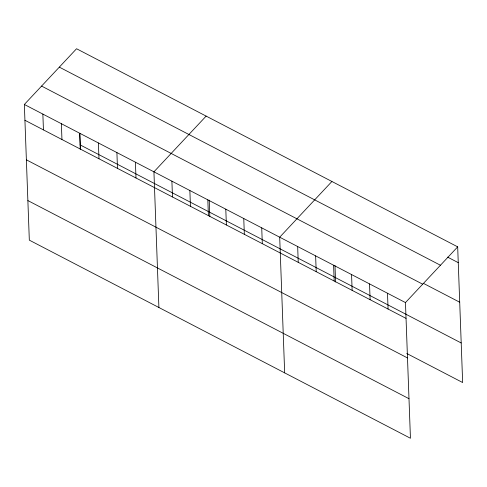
<?xml version="1.0" encoding="UTF-8"?>
<svg xmlns="http://www.w3.org/2000/svg" width="487" height="487" viewBox="0 0 487 487"><rect width="100%" height="100%" fill="white"/><g stroke="black" fill="none" stroke-linecap="round" stroke-linejoin="round"><path stroke-width="0.73" d="M457.677 246.854L405.464 302.579L410.444 438.257L29.323 240.146L24.35 104.468L76.556 48.743L457.677 246.854L462.65 382.532L406.755 353.477M206.141 116.101L153.929 171.826L158.902 307.504M331.909 181.481L279.696 237.199L284.67 372.878M447.608 257.124L458.255 262.657M59.329 67.133L440.449 265.245M423.769 283.537L459.704 302.22M41.578 86.077L422.698 284.189M24.35 104.468L405.464 302.579M80.081 144.864L461.201 342.976M24.928 120.271L406.042 318.382M26.377 159.827L407.497 357.939M27.875 200.583L408.989 398.701M387.5 293.241L388.078 309.044M369.53 283.903L370.114 299.706M351.565 274.558L352.144 290.362M334.989 265.518L335.592 281.991M333.601 265.22L334.179 281.023M315.631 255.882L316.209 271.685M297.667 246.544L298.245 262.347M261.732 227.861L262.31 243.664M243.762 218.523L244.346 234.326M225.798 209.185L226.376 224.988M209.221 200.145L209.824 216.618M207.827 199.847L208.412 215.644M189.863 190.502L190.441 206.305M171.899 181.164L172.477 196.967M135.416 162.201L135.995 178.005M116.904 152.577L117.489 168.38M98.398 142.959L98.977 158.762M79.886 133.335L80.465 149.138M79.667 133.541L80.245 149.259M61.374 123.71L61.952 139.513M42.862 114.092L43.44 129.895"/></g></svg>
